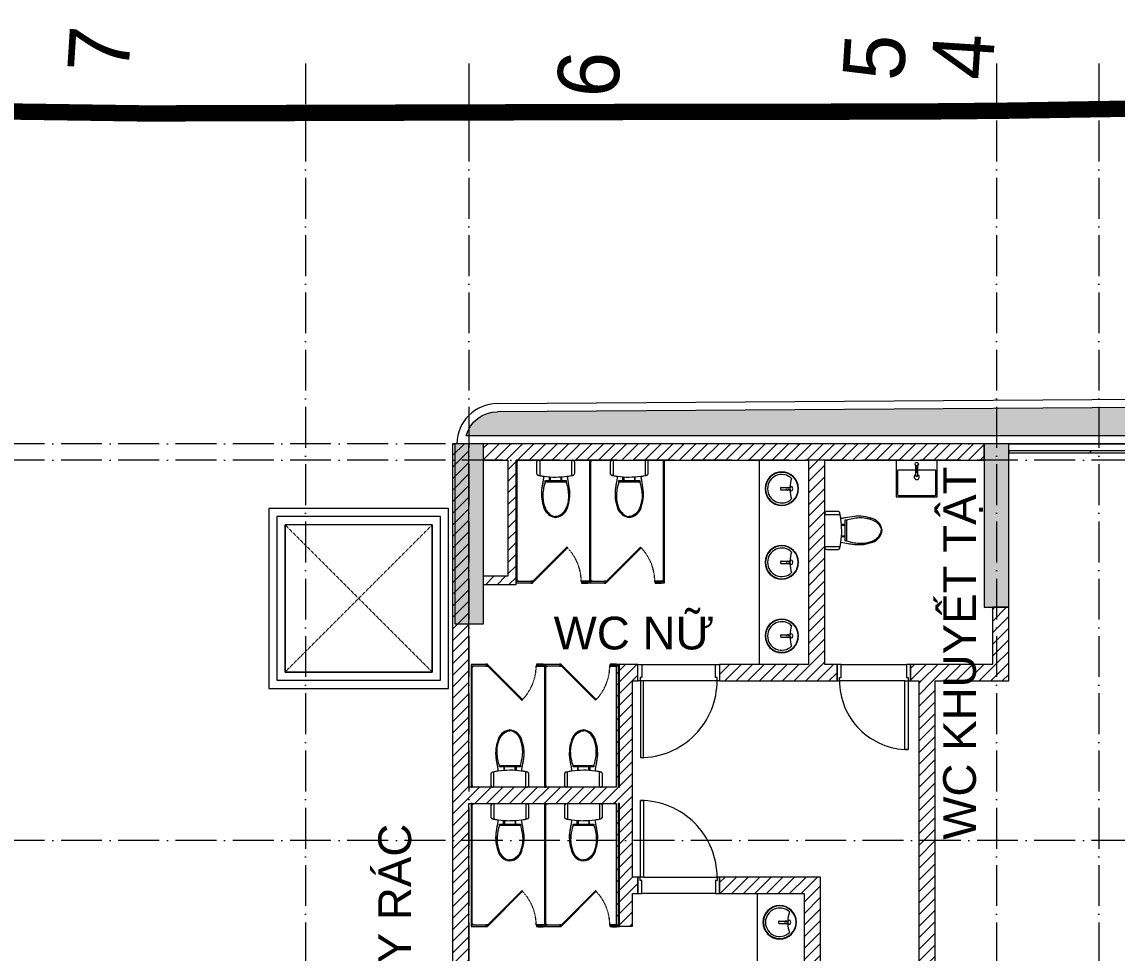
# Model space of a CAD drawing. Header units: millimetres. Extents: x -55734 to 110735, y -16086 to 119028.
# Drawn here: x -3967 to 9426, y 36373 to 47757 of the extents above; entities that cross this region are included whole.
import ezdxf
from ezdxf.xclip import XClip

# ---------------------------------------------------------------- set-up
doc = ezdxf.new("R2010")
doc.units = ezdxf.units.MM
doc.header["$XCLIPFRAME"] = 0
for name, pattern in [('20180221 BF$0$DASHDOT', [1, 0.5, -0.25, 0, -0.25]), ('Dash', [6.35, 3.175, -3.175]), ('Grid Line', [14, 10, -2, 0, -2])]:
    doc.linetypes.add(name, pattern=pattern)
doc.layers.add('20180221 BF$0$10', color=1, linetype='Continuous')
doc.layers.add('20180221 BF$0$sohieu_diem', color=2, linetype='Continuous')
for name, color, linetype, lineweight in [('20180221 BF$0$setback', 1, 'Continuous', 13), ('A-DETL-GENF', 31, 'Continuous', 5), ('A-DETL-GENF-HDLN', 161, 'Dash', 5), ('A-FLOR-PATT', 8, 'Continuous', 9), ('A-GENM', 13, 'Continuous', 5), ('A-GENM-HDLN', 13, 'Dash', 5), ('CHU', 181, 'Continuous', 5), ('CUA', 31, 'Continuous', 9), ('HATCH-TUONG', 152, 'Continuous', 9), ('KINH', 152, 'Continuous', 5), ('NET CAT', 3, 'Continuous', 5), ('NET THAY 2', 55, 'Continuous', 5), ('NET-CAT', 3, 'Continuous', 9), ('NET-THAY', 2, 'Continuous', 9), ('THIET-BI', 44, 'Continuous', 5), ('TRUC', 225, 'Continuous', 5)]:
    doc.layers.add(name, color=color, linetype=linetype, lineweight=lineweight)
doc.styles.add('20180221 BF$0$VAPTIMN', font='VAPTIMB.TTF')
doc.styles.add('Arial_1', font='arial.ttf', dxfattribs={"height": 400})
pattern_1 = [(45, (0, 0), (-70.71068, 70.71068), [])]

# ---------------------------------------------------------------- blocks, each defined once
blk = doc.blocks.new('ALC1807-ASCENT PLAZA-KET CAU 1_rvt-1-MẶT BẰNG TẦNG 1')
at = {"layer": 'NET CAT'}
for points in [[(1326, 40400), (1676, 40400), (1676, 42600), (1326, 42600), (1326, 40515)], [(8101, 40600), (8101, 42600), (7801, 42600), (7801, 40600)]]:
    blk.add_hatch(color=7, dxfattribs=at).paths.add_polyline_path(points, flags=0)
at = {"layer": 'NET CAT', "color": 90, "lineweight": 13}
for p, q in [((1326, 42600), (1326, 40400)), ((1676, 42600), (1326, 42600)), ((1676, 40400), (1676, 42600)), ((8101, 42600), (7801, 42600)), ((7801, 42600), (7801, 40600)), ((8101, 40600), (8101, 42600)), ((7801, 40600), (8101, 40600)), ((1326, 40400), (1676, 40400))]:
    blk.add_line(p, q, dxfattribs=at)
at = {"layer": 'NET-THAY', "color": 50}
blk.add_line((8101, 42600), (10301, 42600), dxfattribs=at)
blk = doc.blocks.new('System Panel - Glazed-394770-MẶT BẰNG TẦNG 1')
at = {"layer": 'KINH', "lineweight": 9}
for p, q in [((500, 13), (-500, 13)), ((-500, 13), (-500, -13)), ((500, -13), (500, 13)), ((-500, -13), (500, -13))]:
    blk.add_line(p, q, dxfattribs=at)
blk = doc.blocks.new('System Panel - Glazed-397882-MẶT BẰNG TẦNG 1')
at = {"layer": 'KINH', "lineweight": 9}
for p, q in [((600, 13), (-600, 13)), ((-600, 13), (-600, -13)), ((600, -13), (600, 13)), ((-600, -13), (600, -13))]:
    blk.add_line(p, q, dxfattribs=at)
blk = doc.blocks.new('CUA 1 CANH MO - 1 - Type 1000-625167-MẶT BẰNG TẦNG 1')
at = {"layer": 'CUA'}
for p, q in [((-368, 1040), (-328, 1040)), ((-368, 102), (-368, 1040)), ((-328, 1040), (-328, 102)), ((-328, 102), (-368, 102))]:
    blk.add_line(p, q, dxfattribs=at)
at = {"layer": 'CUA', "lineweight": 5}
for p, q in [((-369, 102), (-399, 102)), ((-399, 102), (-399, -98)), ((-369, 61), (-369, 102)), ((-349, 61), (-369, 61)), ((-349, -98), (-349, 61)), ((571, 61), (551, 61)), ((551, 61), (551, -98)), ((601, 102), (571, 102)), ((571, 102), (571, 61)), ((601, -98), (601, 102)), ((-399, -98), (-349, -98)), ((551, -98), (601, -98))]:
    blk.add_line(p, q, dxfattribs=at)
blk.add_arc((-368, 102), 938, 359.5, 90, dxfattribs=at)
blk = doc.blocks.new('CUA 1 CANH MO - 1 - Type 1000-625265-MẶT BẰNG TẦNG 1')
at = {"layer": 'CUA', "lineweight": 5}
for p, q in [((-399, -102), (-399, 98)), ((-399, 98), (-349, 98)), ((-349, 98), (-349, -61)), ((551, 98), (601, 98)), ((551, -61), (551, 98)), ((601, 98), (601, -102)), ((-369, -102), (-399, -102)), ((-369, -61), (-369, -102)), ((-349, -61), (-369, -61)), ((571, -61), (551, -61)), ((571, -102), (571, -61)), ((601, -102), (571, -102))]:
    blk.add_line(p, q, dxfattribs=at)
at = {"layer": 'CUA'}
for p, q in [((-328, -102), (-368, -102)), ((-368, -102), (-368, -1040)), ((-328, -1040), (-328, -102)), ((-368, -1040), (-328, -1040))]:
    blk.add_line(p, q, dxfattribs=at)
at = {"layer": 'CUA', "lineweight": 5}
blk.add_arc((-368, -102), 938, 270, 0.5, dxfattribs=at)
blk = doc.blocks.new('HE KHUNG VACH VS - HE KHUNG VACH VS-852014-MẶT BẰNG TẦNG 1')
at = {"layer": 'A-GENM', "lineweight": 9}
for p, q in [((15, 0), (0, 0)), ((0, 0), (0, -1500)), ((15, -1485), (15, 0)), ((915, 0), (900, 0)), ((900, 0), (900, -1500)), ((915, 0), (900, 0)), ((900, 0), (900, -1500)), ((915, -1485), (915, 0)), ((915, -1500), (915, 0)), ((1815, 0), (1800, 0)), ((1800, 0), (1800, -1500)), ((1815, -1500), (1815, 0)), ((621, -1064), (197, -1488)), ((630, -1072), (621, -1064)), ((1521, -1064), (1097, -1488)), ((1530, -1072), (1521, -1064)), ((205, -1496), (630, -1072)), ((1105, -1496), (1530, -1072)), ((0, -1500), (200, -1500)), ((200, -1485), (15, -1485)), ((200, -1482), (180, -1482)), ((180, -1482), (180, -1485)), ((180, -1485), (197, -1485)), ((197, -1500), (180, -1500)), ((180, -1500), (180, -1503)), ((180, -1503), (200, -1503)), ((197, -1485), (197, -1500)), ((197, -1488), (205, -1496)), ((200, -1503), (200, -1482)), ((200, -1500), (200, -1485)), ((820, -1482), (800, -1482)), ((800, -1482), (800, -1503)), ((900, -1485), (800, -1485)), ((800, -1485), (800, -1500)), ((800, -1500), (900, -1500)), ((800, -1503), (820, -1503)), ((803, -1500), (803, -1485)), ((803, -1485), (820, -1485)), ((820, -1500), (803, -1500)), ((880, -1480), (820, -1480)), ((820, -1480), (820, -1485)), ((820, -1485), (820, -1482)), ((820, -1485), (880, -1485)), ((820, -1503), (820, -1500)), ((880, -1500), (820, -1500)), ((820, -1500), (820, -1505)), ((820, -1505), (880, -1505)), ((880, -1485), (880, -1480)), ((880, -1505), (880, -1500)), ((900, -1500), (900, -1485)), ((900, -1500), (1100, -1500)), ((900, -1500), (915, -1500)), ((1100, -1485), (915, -1485)), ((1100, -1482), (1080, -1482)), ((1080, -1482), (1080, -1485)), ((1080, -1485), (1097, -1485)), ((1097, -1500), (1080, -1500)), ((1080, -1500), (1080, -1503)), ((1080, -1503), (1100, -1503)), ((1097, -1485), (1097, -1500)), ((1097, -1488), (1105, -1496)), ((1100, -1503), (1100, -1482)), ((1100, -1500), (1100, -1485)), ((1720, -1482), (1700, -1482)), ((1700, -1482), (1700, -1503)), ((1800, -1485), (1700, -1485)), ((1700, -1485), (1700, -1500)), ((1700, -1500), (1800, -1500)), ((1700, -1503), (1720, -1503)), ((1703, -1500), (1703, -1485)), ((1703, -1485), (1720, -1485)), ((1720, -1500), (1703, -1500)), ((1780, -1480), (1720, -1480)), ((1720, -1480), (1720, -1485)), ((1720, -1485), (1720, -1482)), ((1720, -1485), (1780, -1485)), ((1720, -1503), (1720, -1500)), ((1780, -1500), (1720, -1500)), ((1720, -1500), (1720, -1505)), ((1720, -1505), (1780, -1505)), ((1780, -1485), (1780, -1480)), ((1780, -1505), (1780, -1500)), ((1800, -1500), (1800, -1485)), ((1800, -1500), (1815, -1500))]:
    blk.add_line(p, q, dxfattribs=at)
at = {"layer": 'A-GENM'}
for p, q in [((35, -3), (35, 0)), ((935, -3), (935, 0)), ((15, -20), (18, -20)), ((18, -20), (18, -3)), ((18, -3), (35, -3)), ((915, -20), (918, -20)), ((918, -20), (918, -3)), ((918, -3), (935, -3)), ((18, -1465), (15, -1465)), ((18, -1482), (18, -1465)), ((900, -1465), (897, -1465)), ((897, -1465), (897, -1482)), ((918, -1465), (915, -1465)), ((918, -1482), (918, -1465)), ((1800, -1465), (1797, -1465)), ((1797, -1465), (1797, -1482)), ((35, -1482), (18, -1482)), ((35, -1485), (35, -1482)), ((897, -1482), (880, -1482)), ((935, -1482), (918, -1482)), ((935, -1485), (935, -1482)), ((1797, -1482), (1780, -1482))]:
    blk.add_line(p, q, dxfattribs=at)
at = {"layer": 'A-GENM-HDLN'}
for centre in [(197, -1488), (1097, -1488)]:
    blk.add_arc(centre, 600, 0.2865, 45, dxfattribs=at)
blk = doc.blocks.new('HE KHUNG VACH VS - HE KHUNG VACH VS-852085-MẶT BẰNG TẦNG 1')
at = {"layer": 'A-GENM', "lineweight": 9}
for p, q in [((200, 1500), (0, 1500)), ((0, 1500), (0, 0)), ((15, 0), (15, 1485)), ((15, 1485), (200, 1485)), ((200, 1503), (180, 1503)), ((180, 1503), (180, 1500)), ((180, 1500), (197, 1500)), ((197, 1485), (180, 1485)), ((180, 1485), (180, 1482)), ((180, 1482), (200, 1482)), ((197, 1500), (197, 1485)), ((205, 1496), (197, 1488)), ((197, 1488), (621, 1064)), ((200, 1482), (200, 1503)), ((200, 1485), (200, 1500)), ((630, 1072), (205, 1496)), ((820, 1503), (800, 1503)), ((800, 1503), (800, 1482)), ((900, 1500), (800, 1500)), ((800, 1500), (800, 1485)), ((800, 1485), (900, 1485)), ((800, 1482), (820, 1482)), ((803, 1485), (803, 1500)), ((803, 1500), (820, 1500)), ((820, 1485), (803, 1485)), ((880, 1505), (820, 1505)), ((820, 1505), (820, 1500)), ((820, 1500), (820, 1503)), ((820, 1500), (880, 1500)), ((820, 1482), (820, 1485)), ((880, 1485), (820, 1485)), ((820, 1485), (820, 1480)), ((820, 1480), (880, 1480)), ((880, 1500), (880, 1505)), ((880, 1480), (880, 1485)), ((1100, 1500), (900, 1500)), ((900, 1500), (900, 0)), ((900, 1485), (900, 1500)), ((915, 1500), (900, 1500)), ((900, 1500), (900, 0)), ((915, 0), (915, 1500)), ((915, 0), (915, 1485)), ((915, 1485), (1100, 1485)), ((1100, 1503), (1080, 1503)), ((1080, 1503), (1080, 1500)), ((1080, 1500), (1097, 1500)), ((1097, 1485), (1080, 1485)), ((1080, 1485), (1080, 1482)), ((1080, 1482), (1100, 1482)), ((1097, 1500), (1097, 1485)), ((1105, 1496), (1097, 1488)), ((1097, 1488), (1521, 1064)), ((1100, 1482), (1100, 1503)), ((1100, 1485), (1100, 1500)), ((1530, 1072), (1105, 1496)), ((1720, 1503), (1700, 1503)), ((1700, 1503), (1700, 1482)), ((1800, 1500), (1700, 1500)), ((1700, 1500), (1700, 1485)), ((1700, 1485), (1800, 1485)), ((1700, 1482), (1720, 1482)), ((1703, 1485), (1703, 1500)), ((1703, 1500), (1720, 1500)), ((1720, 1485), (1703, 1485)), ((1780, 1505), (1720, 1505)), ((1720, 1505), (1720, 1500)), ((1720, 1500), (1720, 1503)), ((1720, 1500), (1780, 1500)), ((1720, 1482), (1720, 1485)), ((1780, 1485), (1720, 1485)), ((1720, 1485), (1720, 1480)), ((1720, 1480), (1780, 1480)), ((1780, 1500), (1780, 1505)), ((1780, 1480), (1780, 1485)), ((1800, 1485), (1800, 1500)), ((1815, 1500), (1800, 1500)), ((1800, 1500), (1800, 0)), ((1815, 0), (1815, 1500)), ((621, 1064), (630, 1072)), ((1521, 1064), (1530, 1072)), ((0, 0), (15, 0)), ((900, 0), (915, 0)), ((900, 0), (915, 0)), ((1800, 0), (1815, 0))]:
    blk.add_line(p, q, dxfattribs=at)
at = {"layer": 'A-GENM'}
for p, q in [((18, 1465), (18, 1482)), ((18, 1482), (35, 1482)), ((35, 1482), (35, 1485)), ((880, 1482), (897, 1482)), ((897, 1482), (897, 1465)), ((918, 1465), (918, 1482)), ((918, 1482), (935, 1482)), ((935, 1482), (935, 1485)), ((15, 1465), (18, 1465)), ((897, 1465), (900, 1465)), ((915, 1465), (918, 1465)), ((18, 20), (15, 20)), ((18, 3), (18, 20)), ((35, 3), (18, 3)), ((35, 0), (35, 3)), ((918, 20), (915, 20)), ((918, 3), (918, 20)), ((935, 3), (918, 3)), ((935, 0), (935, 3))]:
    blk.add_line(p, q, dxfattribs=at)
at = {"layer": 'A-GENM-HDLN'}
for centre in [(197, 1488), (1097, 1488)]:
    blk.add_arc(centre, 600, 315, 359.7135, dxfattribs=at)
blk = doc.blocks.new('HE KHUNG VACH VS - HE KHUNG VACH VS-852156-MẶT BẰNG TẦNG 1')
at = {"layer": 'A-GENM', "lineweight": 9}
for p, q in [((15, 0), (0, 0)), ((0, 0), (0, -1500)), ((15, -1485), (15, 0)), ((915, 0), (900, 0)), ((900, 0), (900, -1500)), ((915, 0), (900, 0)), ((900, 0), (900, -1500)), ((915, -1485), (915, 0)), ((915, -1500), (915, 0)), ((1815, 0), (1800, 0)), ((1800, 0), (1800, -1500)), ((1815, -1500), (1815, 0)), ((621, -1064), (197, -1488)), ((630, -1072), (621, -1064)), ((1521, -1064), (1097, -1488)), ((1530, -1072), (1521, -1064)), ((205, -1496), (630, -1072)), ((1105, -1496), (1530, -1072)), ((0, -1500), (200, -1500)), ((200, -1485), (15, -1485)), ((200, -1482), (180, -1482)), ((180, -1482), (180, -1485)), ((180, -1485), (197, -1485)), ((197, -1500), (180, -1500)), ((180, -1500), (180, -1503)), ((180, -1503), (200, -1503)), ((197, -1485), (197, -1500)), ((197, -1488), (205, -1496)), ((200, -1503), (200, -1482)), ((200, -1500), (200, -1485)), ((820, -1482), (800, -1482)), ((800, -1482), (800, -1503)), ((900, -1485), (800, -1485)), ((800, -1485), (800, -1500)), ((800, -1500), (900, -1500)), ((800, -1503), (820, -1503)), ((803, -1500), (803, -1485)), ((803, -1485), (820, -1485)), ((820, -1500), (803, -1500)), ((880, -1480), (820, -1480)), ((820, -1480), (820, -1485)), ((820, -1485), (820, -1482)), ((820, -1485), (880, -1485)), ((820, -1503), (820, -1500)), ((880, -1500), (820, -1500)), ((820, -1500), (820, -1505)), ((820, -1505), (880, -1505)), ((880, -1485), (880, -1480)), ((880, -1505), (880, -1500)), ((900, -1500), (900, -1485)), ((900, -1500), (1100, -1500)), ((900, -1500), (915, -1500)), ((1100, -1485), (915, -1485)), ((1100, -1482), (1080, -1482)), ((1080, -1482), (1080, -1485)), ((1080, -1485), (1097, -1485)), ((1097, -1500), (1080, -1500)), ((1080, -1500), (1080, -1503)), ((1080, -1503), (1100, -1503)), ((1097, -1485), (1097, -1500)), ((1097, -1488), (1105, -1496)), ((1100, -1503), (1100, -1482)), ((1100, -1500), (1100, -1485)), ((1720, -1482), (1700, -1482)), ((1700, -1482), (1700, -1503)), ((1800, -1485), (1700, -1485)), ((1700, -1485), (1700, -1500)), ((1700, -1500), (1800, -1500)), ((1700, -1503), (1720, -1503)), ((1703, -1500), (1703, -1485)), ((1703, -1485), (1720, -1485)), ((1720, -1500), (1703, -1500)), ((1780, -1480), (1720, -1480)), ((1720, -1480), (1720, -1485)), ((1720, -1485), (1720, -1482)), ((1720, -1485), (1780, -1485)), ((1720, -1503), (1720, -1500)), ((1780, -1500), (1720, -1500)), ((1720, -1500), (1720, -1505)), ((1720, -1505), (1780, -1505)), ((1780, -1485), (1780, -1480)), ((1780, -1505), (1780, -1500)), ((1800, -1500), (1800, -1485)), ((1800, -1500), (1815, -1500))]:
    blk.add_line(p, q, dxfattribs=at)
at = {"layer": 'A-GENM'}
for p, q in [((35, -3), (35, 0)), ((935, -3), (935, 0)), ((15, -20), (18, -20)), ((18, -20), (18, -3)), ((18, -3), (35, -3)), ((915, -20), (918, -20)), ((918, -20), (918, -3)), ((918, -3), (935, -3)), ((18, -1465), (15, -1465)), ((18, -1482), (18, -1465)), ((900, -1465), (897, -1465)), ((897, -1465), (897, -1482)), ((918, -1465), (915, -1465)), ((918, -1482), (918, -1465)), ((35, -1482), (18, -1482)), ((35, -1485), (35, -1482)), ((897, -1482), (880, -1482)), ((935, -1482), (918, -1482)), ((935, -1485), (935, -1482))]:
    blk.add_line(p, q, dxfattribs=at)
at = {"layer": 'A-GENM-HDLN'}
for centre in [(197, -1488), (1097, -1488)]:
    blk.add_arc(centre, 600, 0.2865, 45, dxfattribs=at)
blk = doc.blocks.new('X-XI - X-XI-457728-MẶT BẰNG TẦNG 1')
at = {"layer": 'THIET-BI'}
for p, q in [((195, 0), (195, -186)), ((215, -2), (204, 0)), ((-231, -17), (-233, -33)), ((-233, -29), (-233, -158)), ((-233, -29), (-233, -158)), ((-233, -33), (-233, -45)), ((-233, -45), (-233, -158)), ((-228, -12), (-231, -17)), ((-222, -6), (-228, -12)), ((-212, -1), (-222, -6)), ((-204, 0), (-212, -1)), ((-195, 0), (-195, -186)), ((219, -4), (215, -2)), ((225, -8), (219, -4)), ((228, -12), (225, -8)), ((232, -19), (228, -12)), ((233, -29), (232, -19)), ((233, -158), (233, -29)), ((233, -158), (233, -29)), ((233, -158), (233, -29)), ((-233, -158), (-233, -162)), ((-233, -162), (-231, -169)), ((-231, -169), (-228, -174)), ((-228, -174), (-224, -179)), ((-224, -179), (-217, -184)), ((-217, -184), (-209, -186)), ((-209, -186), (-202, -188)), ((-202, -188), (-192, -190)), ((-192, -190), (-184, -191)), ((-184, -191), (-168, -194)), ((-168, -194), (-150, -197)), ((-144, -197), (-167, -335)), ((-144, -197), (-167, -335)), ((-155, -266), (-158, -281)), ((-148, -221), (-155, -266)), ((-150, -197), (-144, -197)), ((-144, -197), (-148, -221)), ((-128, -250), (128, -250)), ((-128, -268), (-128, -250)), ((-9, -268), (-128, -268)), ((-77, -214), (-66, -214)), ((-77, -245), (-77, -214)), ((-66, -245), (-77, -245)), ((-66, -214), (-66, -245)), ((128, -268), (-9, -268)), ((64, -214), (64, -245)), ((74, -214), (64, -214)), ((64, -245), (74, -245)), ((74, -245), (74, -214)), ((128, -250), (128, -268)), ((144, -197), (213, -186)), ((167, -335), (144, -197)), ((167, -335), (144, -197)), ((147, -216), (144, -197)), ((152, -245), (147, -216)), ((157, -278), (152, -245)), ((213, -186), (221, -182)), ((221, -182), (226, -176)), ((226, -176), (232, -167)), ((232, -167), (233, -158)), ((-171, -365), (-173, -383)), ((-173, -383), (-173, -402)), ((-169, -349), (-171, -365)), ((-165, -322), (-169, -349)), ((-162, -304), (-165, -322)), ((-158, -281), (-162, -304)), ((162, -305), (157, -278)), ((167, -335), (162, -305)), ((172, -371), (167, -335)), ((173, -396), (172, -371)), ((173, -426), (173, -396)), ((-173, -402), (-173, -436)), ((-173, -436), (-173, -446)), ((-173, -446), (-170, -475)), ((-170, -475), (-166, -495)), ((-166, -495), (-161, -521)), ((-161, -521), (-151, -556)), ((155, -544), (162, -518)), ((162, -518), (165, -502)), ((165, -502), (173, -446)), ((173, -446), (173, -426)), ((-151, -556), (-144, -587)), ((-144, -587), (-132, -613)), ((-132, -613), (-122, -629)), ((-122, -629), (-100, -654)), ((-100, -654), (-88, -665)), ((-88, -665), (-70, -677)), ((61, -682), (86, -666)), ((86, -666), (100, -654)), ((100, -654), (114, -639)), ((114, -639), (132, -613)), ((132, -613), (145, -581)), ((145, -581), (151, -556)), ((151, -556), (155, -544)), ((-70, -677), (-50, -687)), ((-50, -687), (-20, -697)), ((-20, -697), (0, -700)), ((0, -700), (35, -693)), ((35, -693), (61, -682))]:
    blk.add_line(p, q, dxfattribs=at)
for centre, radius, start, end in [((204, -29), 29, 360, 90), ((204, -29), 29, 0, 90), ((-204, -29), 29, 90, 180), ((-204, -29), 29, 90, 180), ((-204, -158), 29, 180, 259.8599), ((-204, -158), 29, 180, 259.8599), ((18, 960), 1169, 258.7762, 262.0348), ((18, 960), 1169, 258.7762, 262.0348), ((18, 960), 1169, 262.1447, 269.1633), ((-16, 958), 1166, 270.8375, 277.7683), ((-18, 960), 1169, 277.9652, 281.2238), ((-18, 960), 1169, 277.9652, 281.2238), ((204, -158), 29, 280.1401, 360), ((204, -158), 29, 280.1401, 0), ((287, -414), 461, 170.0941, 197.8856), ((287, -414), 461, 170.0941, 197.8856), ((-287, -414), 461, 342.1144, 9.9059), ((-287, -414), 461, 342.1144, 9.9059), ((18, -530), 172, 188.8267, 263.9098), ((18, -530), 172, 188.8267, 263.9098), ((-18, -530), 172, 276.0902, 351.1733), ((-18, -530), 172, 276.0902, 351.1733)]:
    blk.add_arc(centre, radius, start, end, dxfattribs=at)
for points in [[(-128, -268), (-143, -316), (-152, -365), (-160, -442), (-151, -517), (-130, -585), (-94, -652), (-37, -689), (-3, -689), (0, -689)], [(128, -268), (143, -316), (152, -365), (160, -442), (151, -517), (130, -585), (94, -652), (37, -689), (3, -689), (0, -689)]]:
    blk.add_open_spline(points, degree=3, knots=[12.724379, 12.724379, 12.724379, 12.724379, 75.096459, 151.912755, 228.70098, 282.501534, 351.034079, 439.49288, 447.51098, 447.51098, 447.51098, 447.51098], dxfattribs=at)
blk = doc.blocks.new('X-XI - X-XI-V1-MẶT BẰNG TẦNG 1')
at = {"layer": 'THIET-BI'}
for p, q in [((-231, -17), (-233, -33)), ((-233, -29), (-233, -158)), ((-233, -29), (-233, -158)), ((-233, -33), (-233, -45)), ((-233, -45), (-233, -158)), ((-228, -12), (-231, -17)), ((-222, -6), (-228, -12)), ((-212, -1), (-222, -6)), ((-204, 0), (-212, -1)), ((-195, 0), (-195, -186)), ((195, 0), (195, -186)), ((215, -2), (204, 0)), ((219, -4), (215, -2)), ((225, -8), (219, -4)), ((228, -12), (225, -8)), ((232, -19), (228, -12)), ((233, -29), (232, -19)), ((233, -158), (233, -29)), ((233, -158), (233, -29)), ((233, -158), (233, -29)), ((-233, -158), (-233, -162)), ((-233, -162), (-231, -169)), ((-231, -169), (-228, -174)), ((-228, -174), (-224, -179)), ((-224, -179), (-217, -184)), ((-217, -184), (-209, -186)), ((-209, -186), (-202, -188)), ((-202, -188), (-192, -190)), ((-192, -190), (-184, -191)), ((-184, -191), (-168, -194)), ((-168, -194), (-150, -197)), ((-144, -197), (-167, -335)), ((-144, -197), (-167, -335)), ((-155, -266), (-158, -281)), ((-148, -221), (-155, -266)), ((-150, -197), (-144, -197)), ((-144, -197), (-148, -221)), ((-128, -250), (128, -250)), ((-128, -268), (-128, -250)), ((-9, -268), (-128, -268)), ((-77, -214), (-66, -214)), ((-77, -245), (-77, -214)), ((-66, -245), (-77, -245)), ((-66, -214), (-66, -245)), ((128, -268), (-9, -268)), ((64, -214), (64, -245)), ((74, -214), (64, -214)), ((64, -245), (74, -245)), ((74, -245), (74, -214)), ((128, -250), (128, -268)), ((144, -197), (213, -186)), ((167, -335), (144, -197)), ((167, -335), (144, -197)), ((147, -216), (144, -197)), ((152, -245), (147, -216)), ((157, -278), (152, -245)), ((213, -186), (221, -182)), ((221, -182), (226, -176)), ((226, -176), (232, -167)), ((232, -167), (233, -158)), ((-171, -365), (-173, -383)), ((-173, -383), (-173, -402)), ((-169, -349), (-171, -365)), ((-165, -322), (-169, -349)), ((-162, -304), (-165, -322)), ((-158, -281), (-162, -304)), ((162, -305), (157, -278)), ((167, -335), (162, -305)), ((172, -371), (167, -335)), ((173, -396), (172, -371)), ((173, -426), (173, -396)), ((-173, -402), (-173, -436)), ((-173, -436), (-173, -446)), ((-173, -446), (-170, -475)), ((-170, -475), (-166, -495)), ((-166, -495), (-161, -521)), ((-161, -521), (-151, -556)), ((155, -544), (162, -518)), ((162, -518), (165, -502)), ((165, -502), (173, -446)), ((173, -446), (173, -426)), ((-151, -556), (-144, -587)), ((-144, -587), (-132, -613)), ((-132, -613), (-122, -629)), ((-122, -629), (-100, -654)), ((-100, -654), (-88, -665)), ((-88, -665), (-70, -677)), ((61, -682), (86, -666)), ((86, -666), (100, -654)), ((100, -654), (114, -639)), ((114, -639), (132, -613)), ((132, -613), (145, -581)), ((145, -581), (151, -556)), ((151, -556), (155, -544)), ((-70, -677), (-50, -687)), ((-50, -687), (-20, -697)), ((-20, -697), (0, -700)), ((0, -700), (35, -693)), ((35, -693), (61, -682))]:
    blk.add_line(p, q, dxfattribs=at)
for centre, radius, start, end in [((-204, -29), 29, 90.1887, 180), ((-204, -29), 29, 90.0658, 180), ((204, -29), 29, 360, 89.8113), ((204, -29), 29, 0, 89.9342), ((-204, -158), 29, 180, 259.8599), ((-204, -158), 29, 180, 259.8599), ((18, 960), 1169, 258.7762, 262.0348), ((18, 960), 1169, 258.7762, 262.0348), ((18, 960), 1169, 262.1447, 269.1633), ((-16, 958), 1166, 270.8375, 277.7683), ((-18, 960), 1169, 277.9652, 281.2238), ((-18, 960), 1169, 277.9652, 281.2238), ((204, -158), 29, 280.1401, 360), ((204, -158), 29, 280.1401, 0), ((287, -414), 461, 170.0941, 197.8856), ((287, -414), 461, 170.0941, 197.8856), ((-287, -414), 461, 342.1144, 9.9059), ((-287, -414), 461, 342.1144, 9.9059), ((18, -530), 172, 188.8267, 263.9098), ((18, -530), 172, 188.8267, 263.9098), ((-18, -530), 172, 276.0902, 351.1733), ((-18, -530), 172, 276.0902, 351.1733)]:
    blk.add_arc(centre, radius, start, end, dxfattribs=at)
for points in [[(-128, -268), (-143, -316), (-152, -365), (-160, -442), (-151, -517), (-130, -585), (-94, -652), (-37, -689), (-3, -689), (0, -689)], [(128, -268), (143, -316), (152, -365), (160, -442), (151, -517), (130, -585), (94, -652), (37, -689), (3, -689), (0, -689)]]:
    blk.add_open_spline(points, degree=3, knots=[12.724379, 12.724379, 12.724379, 12.724379, 75.096459, 151.912755, 228.70098, 282.501534, 351.034079, 439.49288, 447.51098, 447.51098, 447.51098, 447.51098], dxfattribs=at)
blk = doc.blocks.new('CUA 1 CANH MO - 2 - Type 1-364430-MẶT BẰNG TẦNG 1')
at = {"layer": 'CUA'}
for p, q in [((-318, 940), (-278, 940)), ((-318, 102), (-318, 940)), ((-278, 940), (-278, 102)), ((-278, 102), (-318, 102))]:
    blk.add_line(p, q, dxfattribs=at)
at = {"layer": 'CUA', "lineweight": 5}
for p, q in [((-319, 102), (-349, 102)), ((-349, 102), (-349, -98)), ((-319, 61), (-319, 102)), ((-299, 61), (-319, 61)), ((-299, -98), (-299, 61)), ((521, 61), (501, 61)), ((501, 61), (501, -98)), ((551, 102), (521, 102)), ((521, 102), (521, 61)), ((551, -98), (551, 102)), ((-349, -98), (-299, -98)), ((501, -98), (551, -98))]:
    blk.add_line(p, q, dxfattribs=at)
blk.add_arc((-318, 102), 838, 359.5, 90, dxfattribs=at)
blk = doc.blocks.new('X-LA - X-LA-776843-MẶT BẰNG TẦNG 1')
at = {"layer": 'THIET-BI'}
for p, q in [((-600, 0), (-600, -2500)), ((-332, -335), (-222, -335)), ((-332, -365), (-222, -365)), ((-332, -1235), (-222, -1235)), ((-332, -1265), (-222, -1265)), ((-332, -2135), (-222, -2135)), ((-332, -2165), (-222, -2165))]:
    blk.add_line(p, q, dxfattribs=at)
for centre, radius, start, end in [((-325, -350), 205, 90, 270), ((-325, -350), 200, 360, 180), ((-325, -350), 174, 46.2118, 180), ((-325, -350), 205, 270, 90), ((139, -350), 366, 159.9056, 177.6502), ((-325, -350), 200, 180, 360), ((-325, -350), 174, 180, 313.7882), ((-250, -351), 16.8, 360, 180), ((-250, -351), 16.8, 180, 360), ((139, -350), 366, 182.3498, 200.0944), ((-325, -1250), 205, 90, 270), ((-325, -1250), 200, 360, 180), ((-325, -1250), 205, 270, 90), ((-325, -1250), 174, 46.2118, 180), ((139, -1250), 366, 159.9056, 177.6502), ((-325, -1250), 200, 180, 360), ((-325, -1250), 174, 180, 313.7882), ((-250, -1251), 16.8, 360, 180), ((-250, -1251), 16.8, 180, 0), ((139, -1250), 366, 182.3498, 200.0944), ((-325, -2150), 205, 90, 270), ((-325, -2150), 200, 360, 180), ((-325, -2150), 174, 46.2118, 180), ((-325, -2150), 205, 270, 90), ((-250, -2151), 16.8, 360, 180), ((139, -2150), 366, 159.9056, 177.6502), ((-325, -2150), 200, 180, 360), ((-325, -2150), 174, 180, 313.7882), ((-250, -2151), 16.8, 180, 0), ((139, -2150), 366, 182.3498, 200.0944)]:
    blk.add_arc(centre, radius, start, end, dxfattribs=at)
for centre, major_axis, ratio, start_param, end_param in [((-332, -350), (0, 15), 0.577623, 0, 3.141593), ((-208, -350), (0, 25), 0.701688, 0, 3.141593), ((-208, -350), (0, 25), 0.719766, 3.124999, 6.299779), ((-332, -1250), (0, 15), 0.577623, 0, 3.141593), ((-208, -1250), (0, 25), 0.701688, 0, 3.141593), ((-208, -1250), (0, 25), 0.719766, 3.124999, 6.299779), ((-332, -2150), (0, 15), 0.577623, 0, 3.141593), ((-208, -2150), (0, 25), 0.701688, 0, 3.141593), ((-208, -2150), (0, 25), 0.719766, 3.124999, 6.299779)]:
    blk.add_ellipse(centre, major_axis=major_axis, ratio=ratio, start_param=start_param, end_param=end_param, dxfattribs=at)
blk = doc.blocks.new('X-LA - X-LA-V8-MẶT BẰNG TẦNG 1')
at = {"layer": 'THIET-BI'}
for p, q in [((-600, 0), (-600, -2490)), ((-332, -335), (-222, -335)), ((-332, -365), (-222, -365)), ((-332, -1235), (-222, -1235)), ((-332, -1265), (-222, -1265)), ((-332, -2135), (-222, -2135)), ((-332, -2165), (-222, -2165))]:
    blk.add_line(p, q, dxfattribs=at)
for centre, radius, start, end in [((-325, -350), 205, 90, 270), ((-325, -350), 200, 360, 180), ((-325, -350), 174, 46.2118, 180), ((-325, -350), 205, 270, 90), ((139, -350), 366, 159.9056, 177.6502), ((-325, -350), 200, 180, 360), ((-325, -350), 174, 180, 313.7882), ((-250, -351), 16.8, 360, 180), ((-250, -351), 16.8, 180, 360), ((139, -350), 366, 182.3498, 200.0944), ((-325, -1250), 205, 90, 270), ((-325, -1250), 200, 360, 180), ((-325, -1250), 205, 270, 90), ((-325, -1250), 174, 46.2118, 180), ((139, -1250), 366, 159.9056, 177.6502), ((-325, -1250), 200, 180, 360), ((-325, -1250), 174, 180, 313.7882), ((-250, -1251), 16.8, 360, 180), ((-250, -1251), 16.8, 180, 0), ((139, -1250), 366, 182.3498, 200.0944), ((-325, -2150), 205, 90, 270), ((-325, -2150), 200, 360, 180), ((-325, -2150), 174, 46.2118, 180), ((-325, -2150), 205, 270, 90), ((-250, -2151), 16.8, 360, 180), ((139, -2150), 366, 159.9056, 177.6502), ((-325, -2150), 200, 180, 360), ((-325, -2150), 174, 180, 313.7882), ((-250, -2151), 16.8, 180, 0), ((139, -2150), 366, 182.3498, 200.0944)]:
    blk.add_arc(centre, radius, start, end, dxfattribs=at)
for centre, major_axis, ratio, start_param, end_param in [((-332, -350), (0, 15), 0.577623, 0, 3.141593), ((-208, -350), (0, 25), 0.701688, 0, 3.141593), ((-208, -350), (0, 25), 0.719766, 3.124999, 6.299779), ((-332, -1250), (0, 15), 0.577623, 0, 3.141593), ((-208, -1250), (0, 25), 0.701688, 0, 3.141593), ((-208, -1250), (0, 25), 0.719766, 3.124999, 6.299779), ((-332, -2150), (0, 15), 0.577623, 0, 3.141593), ((-208, -2150), (0, 25), 0.701688, 0, 3.141593), ((-208, -2150), (0, 25), 0.719766, 3.124999, 6.299779)]:
    blk.add_ellipse(centre, major_axis=major_axis, ratio=ratio, start_param=start_param, end_param=end_param, dxfattribs=at)
blk = doc.blocks.new('X-LA - X-LA-781039-MẶT BẰNG TẦNG 1')
at = {"layer": 'THIET-BI'}
for p, q in [((250, 0), (-250, 0)), ((-250, 0), (-250, -445)), ((-250, 0), (-250, -445)), ((250, 0), (-250, 0)), ((250, -445), (250, 0)), ((250, -445), (250, 0)), ((-235, -129), (-235, -420)), ((-13, -119), (-225, -119)), ((-13, -61), (-13, -183)), ((-5, -65), (-5, -145)), ((5, -145), (5, -65)), ((12, -183), (12, -62)), ((225, -119), (12, -119)), ((235, -420), (235, -129)), ((-5, -145), (5, -145)), ((-250, -445), (250, -445)), ((-250, -445), (250, -445)), ((-225, -430), (225, -430))]:
    blk.add_line(p, q, dxfattribs=at)
blk.add_circle((0, -45), 20.8, dxfattribs=at)
for centre, radius, start, end in [((-225, -129), 10, 90, 180), ((225, -129), 10, 0, 90), ((0, -203), 32, 113.4242, 67.4481), ((0, -183), 12.5, 180, 360), ((-225, -420), 10, 180, 270), ((225, -420), 10, 270, 0)]:
    blk.add_arc(centre, radius, start, end, dxfattribs=at)
blk = doc.blocks.new('A$C1F0A2BF7')
at = {"layer": '20180221 BF$0$10', "color": 1, "linetype": 'Continuous'}
for p, q in [((67976, 80232, 0), (63773, 80163, 0)), ((59192, 80148, 0), (62690, 80153, 0)), ((63773, 80163, 0), (62690, 80153, 0))]:
    blk.add_line(p, q, dxfattribs=at)
at = {"layer": '20180221 BF$0$10', "color": 1}
for p, q in [((67976, 80232, 0), (63773, 80163, 0)), ((53279, 80130, 0), (50696, 80167, 0)), ((59192, 80148, 0), (53279, 80130, 0)), ((62690, 80153, 0), (59192, 80148, 0)), ((63773, 80163, 0), (62690, 80153, 0))]:
    blk.add_line(p, q, dxfattribs=at)
at = {"layer": '20180221 BF$0$10', "color": 1, "linetype": 'Continuous', "elevation": 0}
blk.add_lwpolyline([(49385, 80201), (50696, 80167), (53279, 80130), (59192, 80148)], dxfattribs=at)
at = {"layer": '20180221 BF$0$setback', "color": 1, "linetype": '20180221 BF$0$DASHDOT', "ltscale": 200, "const_width": 200, "elevation": 0}
blk.add_lwpolyline([(117345, 73192), (100731, 69175), (99106, 80624), (95474, 80398), (89114, 80288), (80092, 80240), (75994, 80254), (71938, 80296), (67976, 80232), (63773, 80163), (62690, 80153), (59192, 80148), (53279, 80130), (50696, 80167), (49385, 80201), (45943, 79963), (45277, 80357), (45163, 80925), (45247, 84237), (45176, 103599)], dxfattribs=at)
at = {"layer": '20180221 BF$0$sohieu_diem', "color": 3, "const_width": 93.8, "elevation": 0}
for points in [[(53276, 80083, 1), (53282, 80177, 1)], [(59189, 80101, 1), (59195, 80195, 1)], [(62687, 80106, 1), (62693, 80199, 1)], [(63770, 80116, 1), (63776, 80210, 1)]]:
    blk.add_lwpolyline(points, format="xyb", close=True, dxfattribs=at)
at = {"layer": '20180221 BF$0$sohieu_diem', "color": 3, "style": '20180221 BF$0$VAPTIMN'}
for s, p in [('7', (53069, 80609, 0)), ('5', (62547, 80517, 0)), ('4', (63630, 80527, 0)), ('6', (59052, 80308, 0))]:
    blk.add_text(s, height=750, rotation=86.3007, dxfattribs=at).set_placement(p)

msp = doc.modelspace()

# ---------------------------------------------------------------- hatches: boundary and pattern name
at = {"layer": 'A-FLOR-PATT', "lineweight": 5}
h = msp.add_hatch(dxfattribs=at)
h.set_pattern_fill('FP_17', color=256, style=0, pattern_type=2)
h.set_pattern_definition([(97.219, (-2044227.06, -1836498.54), (-100.375984, 77.8062945), [23.812, -155.793]), (52.219, (-2044227.06, -1836498.54), (-100.3754935, 77.8059143), [23.813, -103.188]), (142.219, (-2044227.06, -1836498.54), (-77.8059143, -100.3754935), [23.813, -103.188])])
h.paths.add_polyline_path([(1488.6, 42699.9), (37998.2, 42699.9), (37838.3, 42795.1), (37667.3, 42884.1), (37503.7, 42958.6), (37329.9, 43026.5), (37194.1, 43071.6), (37075.1, 43107), (36893.5, 43151.6), (36710.2, 43186), (36506.8, 43211.8), (36309.2, 43225.2), (36153, 43228.6), (1847.1, 42989.7), (1770.2, 42980.7), (1721.6, 42968.4), (1662.7, 42942.9), (1608.7, 42908.3), (1560.8, 42865.5), (1520.5, 42815.7), (1485.3, 42751.3), (1466, 42699.9)], flags=0)
at = {"layer": 'HATCH-TUONG', "lineweight": 5}
h = msp.add_hatch(dxfattribs=at)
h.set_pattern_fill('FP_2', color=256, style=0, pattern_type=2)
h.set_pattern_definition(pattern_1)
h.paths.add_polyline_path([(1300.5, 35499.9), (1500.5, 35499.9), (1500.5, 42599.9), (1300.5, 42599.9), (1300.5, 35667.8)], flags=0)
h = msp.add_hatch(dxfattribs=at)
h.set_pattern_fill('FP_2', color=256, style=0, pattern_type=2)
h.set_pattern_definition(pattern_1)
h.paths.add_polyline_path([(7800.5, 42399.9), (7800.5, 42599.9), (1675.5, 42599.9), (1675.5, 42399.9), (6363.9, 42399.9)], flags=0)
h = msp.add_hatch(dxfattribs=at)
h.set_pattern_fill('FP_2', color=256, style=0, pattern_type=2)
h.set_pattern_definition(pattern_1)
h.paths.add_polyline_path([(2075.5, 40879.9), (2075.5, 42399.9), (1975.5, 42399.9), (1975.5, 40879.9)], flags=0)
h = msp.add_hatch(dxfattribs=at)
h.set_pattern_fill('FP_2', color=256, style=0, pattern_type=2)
h.set_pattern_definition(pattern_1)
h.paths.add_polyline_path([(5850.5, 39899.9), (5850.5, 42399.9), (5650.5, 42399.9), (5650.5, 39899.9)], flags=0)
h = msp.add_hatch(dxfattribs=at)
h.set_pattern_fill('FP_2', color=256, style=0, pattern_type=2)
h.set_pattern_definition(pattern_1)
h.paths.add_polyline_path([(1975.5, 40879.9), (1975.5, 40979.9), (1675.5, 40979.9), (1675.5, 40879.9)], flags=0)
h = msp.add_hatch(dxfattribs=at)
h.set_pattern_fill('FP_2', color=256, style=0, pattern_type=2)
h.set_pattern_definition(pattern_1)
h.paths.add_polyline_path([(8100.5, 39899.9), (8100.5, 40599.9), (7900.5, 40599.9), (7900.5, 39899.9)], flags=0)
h = msp.add_hatch(dxfattribs=at)
h.set_pattern_fill('FP_2', color=256, style=0, pattern_type=2)
h.set_pattern_definition(pattern_1)
h.paths.add_polyline_path([(7200.5, 39699.9), (8100.5, 39699.9), (8100.5, 39899.9), (6900.5, 39899.9), (6900.5, 39699.9), (7000.5, 39699.9)], flags=0)
h.paths.add_polyline_path([(6000.5, 39699.9), (6000.5, 39899.9), (4565.5, 39899.9), (4565.5, 39699.9), (4937.3, 39699.9)], flags=0)
h.paths.add_polyline_path([(3500.5, 39699.9), (3565.5, 39699.9), (3565.5, 39899.9), (3300.5, 39899.9), (3300.5, 39699.9)], flags=0)
h = msp.add_hatch(dxfattribs=at)
h.set_pattern_fill('FP_2', color=256, style=0, pattern_type=2)
h.set_pattern_definition(pattern_1)
h.paths.add_polyline_path([(3500.5, 36700), (3500.5, 39699.9), (3300.5, 39699.9), (3300.5, 36700)], flags=0)
h = msp.add_hatch(dxfattribs=at)
h.set_pattern_fill('FP_2', color=256, style=0, pattern_type=2)
h.set_pattern_definition(pattern_1)
h.paths.add_polyline_path([(7000.5, 32999.9), (7200.5, 32999.9), (7200.5, 33089.9), (7000.5, 33089.9)], flags=0)
h.paths.add_polyline_path([(7200.5, 34089.9), (7200.5, 39699.9), (7000.5, 39699.9), (7000.5, 34089.9)], flags=0)
h = msp.add_hatch(dxfattribs=at)
h.set_pattern_fill('FP_2', color=256, style=0, pattern_type=2)
h.set_pattern_definition(pattern_1)
h.paths.add_polyline_path([(1500.5, 38199.9), (3300.5, 38199.9), (3300.5, 38399.9), (1500.5, 38399.9)], flags=0)
h = msp.add_hatch(dxfattribs=at)
h.set_pattern_fill('FP_2', color=256, style=0, pattern_type=2)
h.set_pattern_definition(pattern_1)
h.paths.add_polyline_path([(5600.5, 37099.9), (5800.5, 37099.9), (5800.5, 37299.9), (4565.5, 37299.9), (4565.5, 37099.9)], flags=0)
h.paths.add_polyline_path([(3565.5, 37099.9), (3565.5, 37299.9), (3500.5, 37299.9), (3500.5, 37099.9), (3510.7, 37099.9)], flags=0)
h = msp.add_hatch(dxfattribs=at)
h.set_pattern_fill('FP_2', color=256, style=0, pattern_type=2)
h.set_pattern_definition(pattern_1)
h.paths.add_polyline_path([(5800.5, 32999.9), (5800.5, 37099.9), (5600.5, 37099.9), (5600.5, 32999.9)], flags=0)

# ---------------------------------------------------------------- linework, layer by layer
at = {"layer": 'A-DETL-GENF'}
for p, q in [((1250.9, 41809.2), (-949.1, 41809.2)), ((-949.1, 41809.2), (-949.1, 39608.4)), ((1250.9, 39608.4), (1250.9, 41809.2)), ((1150.9, 41709.2), (-849.1, 41709.2)), ((-849.1, 41709.2), (-849.1, 39708.4)), ((1150.9, 39708.4), (1150.9, 41709.2)), ((1050.9, 41609.2), (-749.1, 41609.2)), ((-749.1, 41609.2), (-749.1, 39808.4)), ((1050.9, 39808.4), (1050.9, 41609.2)), ((-749.1, 39808.4), (1050.9, 39808.4)), ((-849.1, 39708.4), (1150.9, 39708.4)), ((-949.1, 39608.4), (1250.9, 39608.4))]:
    msp.add_line(p, q, dxfattribs=at)
at = {"layer": 'A-DETL-GENF-HDLN'}
for p, q in [((-749.1, 41609.2), (1050.9, 39809.2)), ((-749.1, 39808.4), (1050.9, 41608.4))]:
    msp.add_line(p, q, dxfattribs=at)
at = {"layer": 'NET-CAT', "lineweight": 15}
for p, q in [((1500.5, 42599.9), (1300.5, 42599.9)), ((1300.5, 42599.9), (1300.5, 35499.9)), ((1500.5, 38399.9), (1500.5, 42599.9)), ((7800.5, 42599.9), (1675.5, 42599.9)), ((1675.5, 42599.9), (1675.5, 42399.9)), ((7800.5, 42399.9), (7800.5, 42599.9)), ((1675.5, 42399.9), (1975.5, 42399.9)), ((1975.5, 42399.9), (1975.5, 40979.9)), ((2075.5, 42399.9), (5650.5, 42399.9)), ((2075.5, 40879.9), (2075.5, 42399.9)), ((5650.5, 42399.9), (5650.5, 39899.9)), ((5850.5, 42399.9), (7800.5, 42399.9)), ((5850.5, 39899.9), (5850.5, 42399.9)), ((1975.5, 40979.9), (1675.5, 40979.9)), ((1675.5, 40979.9), (1675.5, 40879.9)), ((1675.5, 40879.9), (1975.5, 40879.9)), ((1975.5, 40879.9), (2075.5, 40879.9)), ((7900.5, 40599.9), (7900.5, 39899.9)), ((8100.5, 40599.9), (7900.5, 40599.9)), ((8100.5, 39899.9), (8100.5, 40599.9)), ((3565.5, 39899.9), (3300.5, 39899.9)), ((3300.5, 39899.9), (3300.5, 39699.9)), ((3565.5, 39699.9), (3565.5, 39899.9)), ((5650.5, 39899.9), (4565.5, 39899.9)), ((4565.5, 39899.9), (4565.5, 39699.9)), ((6000.5, 39899.9), (5850.5, 39899.9)), ((6000.5, 39699.9), (6000.5, 39899.9)), ((7900.5, 39899.9), (6900.5, 39899.9)), ((6900.5, 39899.9), (6900.5, 39699.9)), ((8100.5, 39699.9), (8100.5, 39899.9)), ((3300.5, 39699.9), (3300.5, 38399.9)), ((3500.5, 39699.9), (3565.5, 39699.9)), ((3500.5, 37299.9), (3500.5, 39699.9)), ((4565.5, 39699.9), (6000.5, 39699.9)), ((6900.5, 39699.9), (7000.5, 39699.9)), ((7000.5, 39699.9), (7000.5, 34089.9)), ((7200.5, 39699.9), (8100.5, 39699.9)), ((7200.5, 34089.9), (7200.5, 39699.9)), ((3300.5, 38399.9), (1500.5, 38399.9)), ((1500.5, 35499.9), (1500.5, 38199.9)), ((1500.5, 38199.9), (3300.5, 38199.9)), ((3300.5, 38199.9), (3300.5, 36700)), ((3565.5, 37299.9), (3500.5, 37299.9)), ((3565.5, 37099.9), (3565.5, 37299.9)), ((5800.5, 37299.9), (4565.5, 37299.9)), ((4565.5, 37299.9), (4565.5, 37099.9)), ((5800.5, 37099.9), (5800.5, 37299.9)), ((3500.5, 36700), (3500.5, 37099.9)), ((3500.5, 37099.9), (3565.5, 37099.9)), ((4565.5, 37099.9), (5600.5, 37099.9)), ((5600.5, 37099.9), (5600.5, 34609.9)), ((5800.5, 32999.9), (5800.5, 37099.9)), ((3300.5, 36700), (3500.5, 36700))]:
    msp.add_line(p, q, dxfattribs=at)
at = {"layer": 'NET-THAY'}
for p, q in [((12242.2, 46739.3), (8039, 46670.4)), ((-2455, 46637.4), (-5038.1, 46674.1)), ((3458.5, 46660.2), (-2455, 46637.4)), ((6956, 46660.2), (3458.5, 46660.2)), ((8039, 46670.4), (6956, 46660.2)), ((1847.1, 43089.7), (36153, 43328.6)), ((36153.7, 43228.6), (1847.7, 42989.7)), ((1466, 42699.9), (37998.2, 42699.9)), ((10300.5, 42599.9), (8100.5, 42599.9)), ((10300.5, 42599.9), (8100.5, 42599.9)), ((-749.1, 39808.4), (-749.1, 41608.4)), ((1050.9, 41608.4), (1050.9, 39808.4)), ((1050.9, 39808.4), (-749.1, 39808.4)), ((3615.5, 39899.9), (4515.5, 39899.9)), ((6050.5, 39899.9), (6850.5, 39899.9)), ((4535.5, 39699.9), (3636.5, 39699.9)), ((6829.5, 39699.9), (6030.5, 39699.9)), ((3636.5, 37299.9), (4535.5, 37299.9)), ((4515.5, 37099.9), (3615.5, 37099.9))]:
    msp.add_line(p, q, dxfattribs=at)
at = {"layer": 'NET-THAY', "flags": 128}
msp.add_lwpolyline([(1466, 42699.9), (1488.6, 42760), (1520.5, 42815.7), (1560.8, 42865.5), (1608.7, 42908.3), (1662.7, 42942.9), (1721.6, 42968.4), (1783.8, 42984.1), (1847.7, 42989.7)], dxfattribs=at)
at = {"layer": 'NET-THAY'}
msp.add_arc((1850.5, 42589.7), 500, 90.39889, 178.82984, dxfattribs=at)
at = {"layer": 'TRUC', "linetype": 'Grid Line', "ltscale": 50}
for p, q in [((-499.5, 47249.9), (-499.5, -9494.1)), ((1500.5, 47249.9), (1500.5, -12161.6)), ((7950.5, 47249.9), (7950.5, -9494.1)), ((9200.5, 47249.9), (9200.5, -12161.6)), ((48819.1, 42599.9), (-18288.8, 42599.9)), ((48819.1, 42399.9), (-21659.5, 42399.9)), ((48819.1, 37749.9), (-19344.9, 37749.9))]:
    msp.add_line(p, q, dxfattribs=at)

# ---------------------------------------------------------------- block references
at = {"lineweight": 5}
msp.add_blockref('ALC1807-ASCENT PLAZA-KET CAU 1_rvt-1-MẶT BẰNG TẦNG 1', (0, 0), dxfattribs=at)
at = {"lineweight": 9}
for name, p in [('System Panel - Glazed-394770-MẶT BẰNG TẦNG 1', (8600.4, 42499.9)), ('System Panel - Glazed-397882-MẶT BẰNG TẦNG 1', (9700.4, 42499.9)), ('HE KHUNG VACH VS - HE KHUNG VACH VS-852014-MẶT BẰNG TẦNG 1', (2075.5, 42399.9)), ('X-XI - X-XI-457728-MẶT BẰNG TẦNG 1', (2559.9, 42399.9)), ('X-XI - X-XI-457728-MẶT BẰNG TẦNG 1', (3459.9, 42399.9)), ('X-LA - X-LA-776843-MẶT BẰNG TẦNG 1', (5650.5, 42399.9)), ('X-LA - X-LA-781039-MẶT BẰNG TẦNG 1', (6975.2, 42396.7)), ('HE KHUNG VACH VS - HE KHUNG VACH VS-852085-MẶT BẰNG TẦNG 1', (1525.5, 38399.9)), ('CUA 1 CANH MO - 1 - Type 1000-625265-MẶT BẰNG TẦNG 1', (3964.1, 39802.2)), ('HE KHUNG VACH VS - HE KHUNG VACH VS-852156-MẶT BẰNG TẦNG 1', (1525.5, 38199.9)), ('X-XI - X-XI-457728-MẶT BẰNG TẦNG 1', (2000.5, 38199.9)), ('X-XI - X-XI-457728-MẶT BẰNG TẦNG 1', (2900.5, 38199.9)), ('CUA 1 CANH MO - 1 - Type 1000-625167-MẶT BẰNG TẦNG 1', (3964.1, 37197.7)), ('X-LA - X-LA-V8-MẶT BẰNG TẦNG 1', (5625.2, 37099.9))]:
    msp.add_blockref(name, p, dxfattribs=at)
for name, p, rotation in [('X-XI - X-XI-457728-MẶT BẰNG TẦNG 1', (5850.5, 41539.9), 90), ('CUA 1 CANH MO - 2 - Type 1-364430-MẶT BẰNG TẦNG 1', (6552, 39802.2), 180), ('X-XI - X-XI-V1-MẶT BẰNG TẦNG 1', (2000.5, 38399.9), 180), ('X-XI - X-XI-V1-MẶT BẰNG TẦNG 1', (2900.5, 38399.9), 180)]:
    msp.add_blockref(name, p, dxfattribs=dict(at, rotation=rotation))
at = {"layer": 'NET THAY 2'}
ref = msp.add_blockref('A$C1F0A2BF7', (-55733.8, -33492.4, 0), dxfattribs=at)
XClip(ref).set_block_clipping_path([(-27462.6186291156, 51738.6749988016), (115081.3691330462, 152520.3806320981)])

# ---------------------------------------------------------------- texts
at = {"layer": 'CHU', "color": 7, "char_height": 400, "attachment_point": 1, "rotation": 90, "line_spacing_factor": 0.936439, "style": 'Arial_1'}
for s, insert, width in [('\\pt2540,5080,7620,10160,12700,15240,17780,20320,22860,25400,27940,30480,33020,35560,38100,40640,43180,45720,48260,50800,53340,55880,58420,60960,63500,66040,68580,71120,73660,76200,78740,81280;WC KHUYẾT TẬT', (7298.8, 37758.9), 4716.7), ('\\pt2540,5080,7620,10160,12700,15240,17780,20320,22860,25400,27940,30480,33020,35560,38100,40640,43180,45720,48260,50800,53340,55880,58420,60960,63500,66040,68580,71120,73660,76200,78740,81280;LỐI LẤY RÁC', (392.4, 34508), 3555.2)]:
    msp.add_mtext(s, dxfattribs=dict(at, insert=insert, width=width))
at = {"layer": 'CHU', "color": 7, "insert": (2536.1, 40485.1), "char_height": 400, "width": 2058.38, "attachment_point": 1, "line_spacing_factor": 0.936439, "style": 'Arial_1'}
msp.add_mtext('\\pt2540,5080,7620,10160,12700,15240,17780,20320,22860,25400,27940,30480,33020,35560,38100,40640,43180,45720,48260,50800,53340,55880,58420,60960,63500,66040,68580,71120,73660,76200,78740,81280;WC NỮ', dxfattribs=at)

doc.saveas('drawing.dxf')
